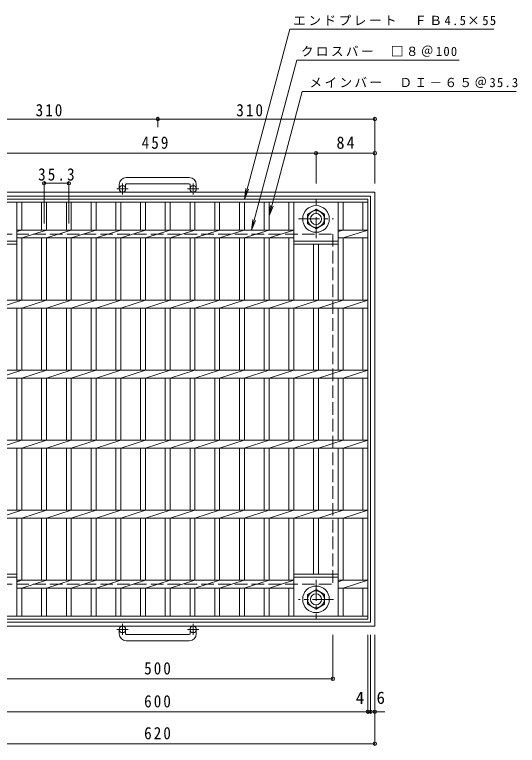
# Model space of a CAD drawing. Units: millimetres at full size, sheet at 1:6. Extents: x -1001 to 962, y -827 to 816.
# Drawn here: x -631 to 87, y -227 to 816 of the extents above; entities that cross this region are included whole.
import ezdxf
from ezdxf.enums import TextEntityAlignment as Align

# ---------------------------------------------------------------- set-up
doc = ezdxf.new("R2010")
doc.units = ezdxf.units.MM
doc.header["$LTSCALE"] = 6
doc.header["$PDMODE"] = 32
doc.header["$PDSIZE"] = 4.8
doc.linetypes.add('CHAIN1', pattern=[8, 5, -1, 1, -1])
doc.linetypes.add('DASHED3', pattern=[4, 3, -1])
for name, color, linetype, lineweight in [('E-1', 2, 'Continuous', 9), ('E-2', 3, 'Continuous', 9), ('E-4', 7, 'Continuous', 9), ('E-5', 7, 'Continuous', 9)]:
    doc.layers.add(name, color=color, linetype=linetype, lineweight=lineweight)
doc.styles.add('ＭＳ ゴシック', font='')
doc.styles.get('ＭＳ ゴシック').set_extended_font_data('MS Gothic')

msp = doc.modelspace()

# ---------------------------------------------------------------- linework, layer by layer
at = {"layer": 'E-1', "linetype": 'CHAIN1'}
for p, q in [((-476.827, 559.297), (-476.827, 574.894)), ((-375.826, 559.297), (-375.826, 574.894)), ((-468.663, 567.404), (-485.071, 567.404)), ((-367.664, 567.404), (-384.07, 567.404)), ((-200.327, 496.768), (-200.327, 552.041)), ((-225.463, 524.405), (-175.19, 524.405)), ((-200.327, 9.04), (-200.327, -46.233)), ((-175.19, -18.597), (-225.463, -18.597)), ((-468.663, -61.596), (-485.071, -61.596)), ((-476.827, -53.49), (-476.827, -69.086)), ((-367.664, -61.596), (-384.07, -61.596)), ((-375.826, -53.49), (-375.826, -69.086))]:
    msp.add_line(p, q, dxfattribs=at)
at = {"layer": 'E-1'}
for p, q in [((-381.327, 583.504), (-471.327, 583.504)), ((-471.327, 574.504), (-381.327, 574.504)), ((-481.326, 573.504), (-481.326, 567.404)), ((-472.327, 573.504), (-472.327, 567.404)), ((-380.327, 573.504), (-380.327, 567.404)), ((-371.327, 573.504), (-371.327, 567.404)), ((-736.326, 562.905), (-116.327, 562.905)), ((-116.327, 562.905), (-116.327, -57.096)), ((-212.327, -11.668), (-200.327, -4.739)), ((-200.327, -4.739), (-188.327, -11.668)), ((-212.327, -25.524), (-212.327, -11.668)), ((-188.327, -11.668), (-188.327, -25.524)), ((-200.327, -32.453), (-212.327, -25.524)), ((-188.327, -25.524), (-200.327, -32.453)), ((-730.326, -51.095), (-122.327, -51.095)), ((-736.326, -57.096), (-116.327, -57.096)), ((-481.326, -67.697), (-481.326, -61.596)), ((-472.327, -67.697), (-472.327, -61.596)), ((-380.327, -67.697), (-380.327, -61.596)), ((-371.327, -67.697), (-371.327, -61.596)), ((-471.327, -68.697), (-381.327, -68.697)), ((-381.327, -77.697), (-471.327, -77.697))]:
    msp.add_line(p, q, dxfattribs=at)
at = {"layer": 'E-1', "linetype": 'DASHED3'}
for p, q in [((-676.327, 502.905), (-176.326, 502.905)), ((-176.326, 502.905), (-176.326, 2.904)), ((-676.327, 2.904), (-176.326, 2.904))]:
    msp.add_line(p, q, dxfattribs=at)
at = {"layer": 'E-1'}
msp.add_lwpolyline([(-730.326, 556.904), (-122.327, 556.904), (-122.327, -51.095)], dxfattribs=at)
msp.add_lwpolyline([(-188.326, 531.332), (-188.326, 517.476), (-200.327, 510.547), (-212.326, 517.476), (-212.326, 531.332), (-200.327, 538.261)], close=True, dxfattribs=at)
for centre, radius in [((-476.827, 567.404), 4.5), ((-375.826, 567.404), 4.5), ((-200.327, 524.405), 19), ((-200.327, 524.405), 12), ((-200.327, 524.405), 8), ((-200.327, -18.597), 19), ((-200.327, -18.597), 12), ((-200.327, -18.597), 8), ((-476.827, -61.596), 4.5), ((-375.826, -61.596), 4.5)]:
    msp.add_circle(centre, radius, dxfattribs=at)
for centre, radius, start, end in [((-471.327, 573.504), 10, 90, 180), ((-471.327, 573.504), 1, 90, 180), ((-381.327, 573.504), 10, 0, 90), ((-381.327, 573.504), 1, 0, 90), ((-471.327, -67.697), 10, 180, 270), ((-471.327, -67.697), 1, 180, 270), ((-381.327, -67.697), 1, 270, 0), ((-381.327, -67.697), 10, 270, 0)]:
    msp.add_arc(centre, radius, start, end, dxfattribs=at)
at = {"layer": 'E-2'}
for p, q in [((-726.326, 552.904), (-126.327, 552.904)), ((-726.326, 548.404), (-126.327, 548.404)), ((-627.526, 408.554), (-627.526, 548.404)), ((-620.526, 508.554), (-620.526, 548.404)), ((-592.226, 508.554), (-592.226, 548.404)), ((-585.226, 508.554), (-585.226, 548.404)), ((-556.926, 508.554), (-556.926, 548.404)), ((-549.926, 508.554), (-549.926, 548.404)), ((-521.526, 508.554), (-521.526, 548.404)), ((-514.526, 508.554), (-514.526, 548.404)), ((-486.226, 508.554), (-486.226, 548.404)), ((-479.226, 508.554), (-479.226, 548.404)), ((-450.926, 508.554), (-450.926, 548.404)), ((-443.926, 508.554), (-443.926, 548.404)), ((-415.626, 508.554), (-415.626, 548.404)), ((-408.626, 508.554), (-408.626, 548.404)), ((-380.326, 508.554), (-380.326, 548.404)), ((-373.326, 508.554), (-373.326, 548.404)), ((-345.026, 508.554), (-345.026, 548.404)), ((-338.026, 508.554), (-338.026, 548.404)), ((-309.726, 508.554), (-309.726, 548.404)), ((-302.726, 508.554), (-302.726, 548.404)), ((-274.426, 508.554), (-274.426, 548.404)), ((-267.426, 508.554), (-267.426, 548.404)), ((-239.127, 508.554), (-239.127, 548.404)), ((-232.127, 408.554), (-232.127, 548.404)), ((-168.527, 408.554), (-168.527, 548.404)), ((-161.527, 508.554), (-161.527, 548.404)), ((-133.327, 508.554), (-133.327, 548.404)), ((-126.327, -47.096), (-126.327, 552.904)), ((-627.526, 506.314), (-620.526, 508.555)), ((-627.526, 508.554), (-232.131, 508.554)), ((-620.526, 497.255), (-585.226, 508.555)), ((-585.226, 497.255), (-549.926, 508.555)), ((-549.926, 497.255), (-514.527, 508.555)), ((-514.527, 497.255), (-479.227, 508.555)), ((-479.227, 497.255), (-443.927, 508.555)), ((-443.927, 497.255), (-408.627, 508.555)), ((-408.628, 497.255), (-373.327, 508.555)), ((-373.328, 497.255), (-338.028, 508.555)), ((-338.028, 497.255), (-302.728, 508.555)), ((-302.728, 497.255), (-267.427, 508.555)), ((-267.428, 497.255), (-232.131, 508.554)), ((-168.527, 506.315), (-161.528, 508.555)), ((-168.527, 508.554), (-126.327, 508.554)), ((-161.527, 497.254), (-126.327, 508.554)), ((-691.126, 492.904), (-627.526, 492.904)), ((-627.526, 497.254), (-232.127, 497.254)), ((-620.526, 408.554), (-620.526, 497.254)), ((-592.226, 408.554), (-592.226, 497.254)), ((-585.226, 408.554), (-585.226, 497.254)), ((-556.926, 408.554), (-556.926, 497.254)), ((-549.926, 408.554), (-549.926, 497.254)), ((-521.526, 408.554), (-521.526, 497.254)), ((-514.526, 408.554), (-514.526, 497.254)), ((-486.226, 408.554), (-486.226, 497.254)), ((-479.226, 408.554), (-479.226, 497.254)), ((-450.926, 408.554), (-450.926, 497.254)), ((-443.926, 408.554), (-443.926, 497.254)), ((-415.626, 408.554), (-415.626, 497.254)), ((-408.626, 408.554), (-408.626, 497.254)), ((-380.326, 408.554), (-380.326, 497.254)), ((-373.326, 408.554), (-373.326, 497.254)), ((-345.026, 408.554), (-345.026, 497.254)), ((-338.026, 408.554), (-338.026, 497.254)), ((-309.726, 408.554), (-309.726, 497.254)), ((-302.726, 408.554), (-302.726, 497.254)), ((-274.426, 408.554), (-274.426, 497.254)), ((-267.426, 408.554), (-267.426, 497.254)), ((-239.127, 408.554), (-239.127, 497.254)), ((-232.131, 493.754), (-232.127, 493.756)), ((-232.127, 492.904), (-168.527, 492.904)), ((-168.527, 497.254), (-126.327, 497.254)), ((-161.527, 408.554), (-161.527, 497.254)), ((-133.327, 408.554), (-133.327, 497.254)), ((-691.126, 488.404), (-627.526, 488.404)), ((-232.127, 488.404), (-168.527, 488.404)), ((-203.827, 408.554), (-203.827, 488.404)), ((-196.827, 408.554), (-196.827, 488.404)), ((-726.326, 408.554), (-126.327, 408.554)), ((-655.826, 397.255), (-620.526, 408.554)), ((-620.526, 397.255), (-585.226, 408.554)), ((-585.226, 397.255), (-549.926, 408.554)), ((-549.926, 397.255), (-514.527, 408.554)), ((-514.527, 397.255), (-479.227, 408.554)), ((-479.227, 397.255), (-443.927, 408.554)), ((-443.927, 397.255), (-408.627, 408.554)), ((-408.628, 397.255), (-373.327, 408.554)), ((-373.328, 397.255), (-338.028, 408.554)), ((-338.028, 397.255), (-302.728, 408.554)), ((-302.728, 397.255), (-267.427, 408.554)), ((-267.428, 397.255), (-232.128, 408.554)), ((-232.128, 397.255), (-196.828, 408.554)), ((-196.828, 397.255), (-161.528, 408.554)), ((-161.527, 397.255), (-126.327, 408.554)), ((-726.326, 397.255), (-126.327, 397.255)), ((-627.526, 308.554), (-627.526, 397.255)), ((-620.526, 308.554), (-620.526, 397.255)), ((-592.226, 308.554), (-592.226, 397.255)), ((-585.226, 308.554), (-585.226, 397.255)), ((-556.926, 308.554), (-556.926, 397.255)), ((-549.926, 308.554), (-549.926, 397.255)), ((-521.526, 308.554), (-521.526, 397.255)), ((-514.526, 308.554), (-514.526, 397.255)), ((-486.226, 308.554), (-486.226, 397.255)), ((-479.226, 308.554), (-479.226, 397.255)), ((-450.926, 308.554), (-450.926, 397.255)), ((-443.926, 308.554), (-443.926, 397.255)), ((-415.626, 308.554), (-415.626, 397.255)), ((-408.626, 308.554), (-408.626, 397.255)), ((-380.326, 308.554), (-380.326, 397.255)), ((-373.326, 308.554), (-373.326, 397.255)), ((-345.026, 308.554), (-345.026, 397.255)), ((-338.026, 308.554), (-338.026, 397.255)), ((-309.726, 308.554), (-309.726, 397.255)), ((-302.726, 308.554), (-302.726, 397.255)), ((-274.426, 308.554), (-274.426, 397.255)), ((-267.426, 308.554), (-267.426, 397.255)), ((-239.127, 308.554), (-239.127, 397.255)), ((-232.127, 308.554), (-232.127, 397.255)), ((-203.827, 308.554), (-203.827, 397.255)), ((-196.827, 308.554), (-196.827, 397.255)), ((-168.527, 308.554), (-168.527, 397.255)), ((-161.527, 308.554), (-161.527, 397.255)), ((-133.327, 308.554), (-133.327, 397.255)), ((-726.326, 308.554), (-126.327, 308.554)), ((-655.826, 297.255), (-620.526, 308.555)), ((-620.526, 297.255), (-585.226, 308.555)), ((-585.226, 297.255), (-549.926, 308.555)), ((-549.926, 297.255), (-514.527, 308.555)), ((-514.527, 297.255), (-479.227, 308.555)), ((-479.227, 297.255), (-443.927, 308.555)), ((-443.927, 297.255), (-408.627, 308.555)), ((-408.628, 297.255), (-373.327, 308.555)), ((-373.328, 297.255), (-338.028, 308.555)), ((-338.028, 297.255), (-302.728, 308.555)), ((-302.728, 297.255), (-267.427, 308.555)), ((-267.428, 297.255), (-232.128, 308.555)), ((-232.128, 297.255), (-196.828, 308.555)), ((-196.828, 297.255), (-161.528, 308.555)), ((-161.527, 297.254), (-126.327, 308.554)), ((-726.326, 297.254), (-126.327, 297.254)), ((-627.526, 208.554), (-627.526, 297.254)), ((-620.526, 208.554), (-620.526, 297.254)), ((-592.226, 208.554), (-592.226, 297.254)), ((-585.226, 208.554), (-585.226, 297.254)), ((-556.926, 208.554), (-556.926, 297.254)), ((-549.926, 208.554), (-549.926, 297.254)), ((-521.526, 208.554), (-521.526, 297.254)), ((-514.526, 208.554), (-514.526, 297.254)), ((-486.226, 208.554), (-486.226, 297.254)), ((-479.226, 208.554), (-479.226, 297.254)), ((-450.926, 208.554), (-450.926, 297.254)), ((-443.926, 208.554), (-443.926, 297.254)), ((-415.626, 208.554), (-415.626, 297.254)), ((-408.626, 208.554), (-408.626, 297.254)), ((-380.326, 208.554), (-380.326, 297.254)), ((-373.326, 208.554), (-373.326, 297.254)), ((-345.026, 208.554), (-345.026, 297.254)), ((-338.026, 208.554), (-338.026, 297.254)), ((-309.726, 208.554), (-309.726, 297.254)), ((-302.726, 208.554), (-302.726, 297.254)), ((-274.426, 208.554), (-274.426, 297.254)), ((-267.426, 208.554), (-267.426, 297.254)), ((-239.127, 208.554), (-239.127, 297.254)), ((-232.127, 208.554), (-232.127, 297.254)), ((-203.827, 208.554), (-203.827, 297.254)), ((-196.827, 208.554), (-196.827, 297.254)), ((-168.527, 208.554), (-168.527, 297.254)), ((-161.527, 208.554), (-161.527, 297.254)), ((-133.327, 208.554), (-133.327, 297.254)), ((-726.326, 208.554), (-126.327, 208.554)), ((-655.826, 197.255), (-620.526, 208.554)), ((-620.526, 197.255), (-585.226, 208.554)), ((-585.226, 197.255), (-549.926, 208.554)), ((-549.926, 197.255), (-514.527, 208.554)), ((-514.527, 197.255), (-479.227, 208.554)), ((-479.227, 197.255), (-443.927, 208.554)), ((-443.927, 197.255), (-408.627, 208.554)), ((-408.628, 197.255), (-373.327, 208.554)), ((-373.328, 197.255), (-338.028, 208.554)), ((-338.028, 197.255), (-302.728, 208.554)), ((-302.728, 197.255), (-267.427, 208.554)), ((-267.428, 197.255), (-232.128, 208.554)), ((-232.128, 197.255), (-196.828, 208.554)), ((-196.828, 197.255), (-161.528, 208.554)), ((-161.527, 197.254), (-126.327, 208.554)), ((-726.326, 197.254), (-126.327, 197.254)), ((-627.526, 108.555), (-627.526, 197.254)), ((-620.526, 108.555), (-620.526, 197.254)), ((-592.226, 108.555), (-592.226, 197.254)), ((-585.226, 108.555), (-585.226, 197.254)), ((-556.926, 108.555), (-556.926, 197.254)), ((-549.926, 108.555), (-549.926, 197.254)), ((-521.526, 108.555), (-521.526, 197.254)), ((-514.526, 108.555), (-514.526, 197.254)), ((-486.226, 108.555), (-486.226, 197.254)), ((-479.226, 108.555), (-479.226, 197.254)), ((-450.926, 108.555), (-450.926, 197.254)), ((-443.926, 108.555), (-443.926, 197.254)), ((-415.626, 108.555), (-415.626, 197.254)), ((-408.626, 108.555), (-408.626, 197.254)), ((-380.326, 108.555), (-380.326, 197.254)), ((-373.326, 108.555), (-373.326, 197.254)), ((-345.026, 108.555), (-345.026, 197.254)), ((-338.026, 108.555), (-338.026, 197.254)), ((-309.726, 108.555), (-309.726, 197.254)), ((-302.726, 108.555), (-302.726, 197.254)), ((-274.426, 108.555), (-274.426, 197.254)), ((-267.426, 108.555), (-267.426, 197.254)), ((-239.127, 108.555), (-239.127, 197.254)), ((-232.127, 108.555), (-232.127, 197.254)), ((-203.827, 108.555), (-203.827, 197.254)), ((-196.827, 108.555), (-196.827, 197.254)), ((-168.527, 108.555), (-168.527, 197.254)), ((-161.527, 108.555), (-161.527, 197.254)), ((-133.327, 108.555), (-133.327, 197.254)), ((-726.326, 108.555), (-126.327, 108.555)), ((-655.826, 97.255), (-620.526, 108.555)), ((-620.526, 97.255), (-585.226, 108.555)), ((-585.226, 97.255), (-549.926, 108.555)), ((-549.926, 97.255), (-514.527, 108.555)), ((-514.527, 97.255), (-479.227, 108.555)), ((-479.227, 97.255), (-443.927, 108.555)), ((-443.927, 97.255), (-408.627, 108.555)), ((-408.628, 97.255), (-373.327, 108.555)), ((-373.328, 97.255), (-338.028, 108.555)), ((-338.028, 97.255), (-302.728, 108.555)), ((-302.728, 97.255), (-267.427, 108.555)), ((-267.428, 97.255), (-232.128, 108.555)), ((-232.128, 97.255), (-196.828, 108.555)), ((-196.828, 97.255), (-161.528, 108.555)), ((-161.527, 97.254), (-126.327, 108.555)), ((-726.326, 97.254), (-126.327, 97.254)), ((-627.526, -42.596), (-627.526, 97.254)), ((-620.526, 8.555), (-620.526, 97.254)), ((-592.226, 8.555), (-592.226, 97.254)), ((-585.226, 8.555), (-585.226, 97.254)), ((-556.926, 8.555), (-556.926, 97.254)), ((-549.926, 8.555), (-549.926, 97.254)), ((-521.526, 8.555), (-521.526, 97.254)), ((-514.526, 8.555), (-514.526, 97.254)), ((-486.226, 8.555), (-486.226, 97.254)), ((-479.226, 8.555), (-479.226, 97.254)), ((-450.926, 8.555), (-450.926, 97.254)), ((-443.926, 8.555), (-443.926, 97.254)), ((-415.626, 8.555), (-415.626, 97.254)), ((-408.626, 8.555), (-408.626, 97.254)), ((-380.326, 8.555), (-380.326, 97.254)), ((-373.326, 8.555), (-373.326, 97.254)), ((-345.026, 8.555), (-345.026, 97.254)), ((-338.026, 8.555), (-338.026, 97.254)), ((-309.726, 8.555), (-309.726, 97.254)), ((-302.726, 8.555), (-302.726, 97.254)), ((-274.426, 8.555), (-274.426, 97.254)), ((-267.426, 8.555), (-267.426, 97.254)), ((-239.127, 8.555), (-239.127, 97.254)), ((-232.127, -42.596), (-232.127, 97.254)), ((-203.827, 17.404), (-203.827, 97.254)), ((-196.827, 17.404), (-196.827, 97.254)), ((-168.527, -42.596), (-168.527, 97.254)), ((-161.527, 8.555), (-161.527, 97.254)), ((-133.327, 8.555), (-133.327, 97.254)), ((-627.526, 17.404), (-691.126, 17.404)), ((-627.526, 12.904), (-691.126, 12.904)), ((-168.527, 17.404), (-232.127, 17.404)), ((-168.527, 12.904), (-232.127, 12.904)), ((-232.128, 8.555), (-627.526, 8.555)), ((-620.526, 8.555), (-627.526, 6.314)), ((-620.526, -2.745), (-585.226, 8.555)), ((-585.226, -2.745), (-549.926, 8.555)), ((-549.926, -2.745), (-514.527, 8.555)), ((-514.527, -2.745), (-479.227, 8.555)), ((-479.227, -2.745), (-443.927, 8.555)), ((-443.927, -2.745), (-408.627, 8.555)), ((-408.628, -2.745), (-373.327, 8.555)), ((-373.328, -2.745), (-338.028, 8.555)), ((-338.028, -2.745), (-302.728, 8.555)), ((-302.728, -2.745), (-267.427, 8.555)), ((-267.428, -2.745), (-232.128, 8.555)), ((-126.327, 8.555), (-168.527, 8.555)), ((-161.528, 8.555), (-168.527, 6.314)), ((-161.527, -2.746), (-126.327, 8.555)), ((-232.127, -2.746), (-627.526, -2.746)), ((-620.526, -42.596), (-620.526, -2.746)), ((-592.226, -42.596), (-592.226, -2.746)), ((-585.226, -42.596), (-585.226, -2.746)), ((-556.926, -42.596), (-556.926, -2.746)), ((-549.926, -42.596), (-549.926, -2.746)), ((-521.526, -42.596), (-521.526, -2.746)), ((-514.526, -42.596), (-514.526, -2.746)), ((-486.226, -42.596), (-486.226, -2.746)), ((-479.226, -42.596), (-479.226, -2.746)), ((-450.926, -42.596), (-450.926, -2.746)), ((-443.926, -42.596), (-443.926, -2.746)), ((-415.626, -42.596), (-415.626, -2.746)), ((-408.626, -42.596), (-408.626, -2.746)), ((-380.326, -42.596), (-380.326, -2.746)), ((-373.326, -42.596), (-373.326, -2.746)), ((-345.026, -42.596), (-345.026, -2.746)), ((-338.026, -42.596), (-338.026, -2.746)), ((-309.726, -42.596), (-309.726, -2.746)), ((-302.726, -42.596), (-302.726, -2.746)), ((-274.426, -42.596), (-274.426, -2.746)), ((-267.426, -42.596), (-267.426, -2.746)), ((-239.127, -42.596), (-239.127, -2.746)), ((-232.131, -2.746), (-232.127, -2.745)), ((-126.327, -2.746), (-168.527, -2.746)), ((-161.527, -42.596), (-161.527, -2.746)), ((-133.327, -42.596), (-133.327, -2.746)), ((-126.327, -42.596), (-726.326, -42.596)), ((-126.327, -47.096), (-726.326, -47.096))]:
    msp.add_line(p, q, dxfattribs=at)
at = {"layer": 'E-4'}
for p, q in [((-426.327, 668.914), (-426.327, 655.415)), ((-116.327, 668.914), (-116.327, 574.905)), ((-426.327, 667.114), (-736.326, 667.114)), ((-116.327, 667.114), (-426.327, 667.114)), ((-659.326, 618.333), (-200.327, 618.333)), ((-200.327, 620.133), (-200.327, 574.905)), ((-200.327, 618.333), (-116.327, 618.333)), ((-588.726, 577.203), (-588.726, 518.135)), ((-588.726, 575.403), (-553.426, 575.403)), ((-553.426, 577.203), (-553.426, 518.135)), ((-176.326, -133.896), (-176.326, -69.095)), ((-126.376, -180.963), (-126.376, -69.095)), ((-122.327, -180.963), (-122.327, -69.095)), ((-116.327, -226.496), (-116.327, -69.095)), ((-676.327, -132.096), (-176.326, -132.096)), ((-726.277, -179.163), (-126.376, -179.163)), ((-126.376, -179.163), (-122.327, -179.163)), ((-122.327, -179.163), (-116.327, -179.163)), ((-116.327, -179.163), (-101.912, -179.163)), ((-736.327, -224.696), (-116.327, -224.696))]:
    msp.add_line(p, q, dxfattribs=at)
for p in [(-426.327, 667.114), (-116.327, 667.114), (-200.327, 618.333), (-116.327, 618.333), (-588.726, 575.403), (-553.426, 575.403), (-176.326, -132.096), (-126.376, -179.163), (-122.327, -179.163), (-116.327, -179.163), (-116.327, -224.696)]:
    msp.add_point(p, dxfattribs=at)
at = {"layer": 'E-5'}
for p, q in [((-302.691, 552.904), (-237.813, 795.404)), ((-237.813, 795.404), (53.636, 795.404)), ((-292.493, 508.554), (-227.654, 750.904)), ((3.939, 750.904), (-227.654, 750.904)), ((-267.426, 528.85), (-219.949, 706.404)), ((85.652, 706.404), (-219.949, 706.404)), ((-302.691, 552.904), (-300.734, 567.776)), ((-302.691, 552.904), (-296.951, 566.762)), ((-267.426, 528.85), (-265.468, 543.722)), ((-267.426, 528.85), (-261.686, 542.708)), ((-292.493, 508.554), (-290.535, 523.426)), ((-292.493, 508.554), (-286.753, 522.412))]:
    msp.add_line(p, q, dxfattribs=at)

# ---------------------------------------------------------------- texts
at = {"layer": 'E-4', "color": 2, "style": 'ＭＳ ゴシック'}
for s, p in [('4', (-143.578, -173.163)), ('6', (-113.912, -173.163))]:
    msp.add_text(s, height=17.6, dxfattribs=at).set_placement(p, align=Align.BOTTOM_LEFT)
at = {"layer": 'E-4', "color": 2, "char_height": 17.6, "attachment_point": 7, "style": 'ＭＳ ゴシック'}
for s, insert in [('\\T1.27;\\W0.9;310', (-600.826, 670.714)), ('\\T1.27;\\W0.9;310', (-314.222, 670.714)), ('\\T1.27;\\W0.9;459', (-449.326, 624.333)), ('\\T1.27;\\W0.95;84', (-171.077, 624.333)), ('\\T1.28;\\W0.9;35.3', (-597.326, 579.003)), ('\\T1.27;\\W0.9;500', (-445.826, -126.096)), ('\\T1.27;\\W0.9;600', (-445.826, -173.163)), ('\\T1.27;\\W0.9;620', (-445.827, -218.696))]:
    msp.add_mtext(s, dxfattribs=dict(at, insert=insert))
at = {"layer": 'E-5', "char_height": 13.2, "attachment_point": 7, "style": 'ＭＳ ゴシック'}
for s, insert in [('\\T1.2;エンドプレート\u3000ＦＢ4.5×55', (-232.813, 800.404)), ('\\T1.19;クロスバー\u3000□８＠100', (-221.949, 755.904)), ('\\T1.19;メインバー\u3000ＤＩ－６５＠35.3', (-209.714, 711.404))]:
    msp.add_mtext(s, dxfattribs=dict(at, insert=insert))

doc.saveas('drawing.dxf')
